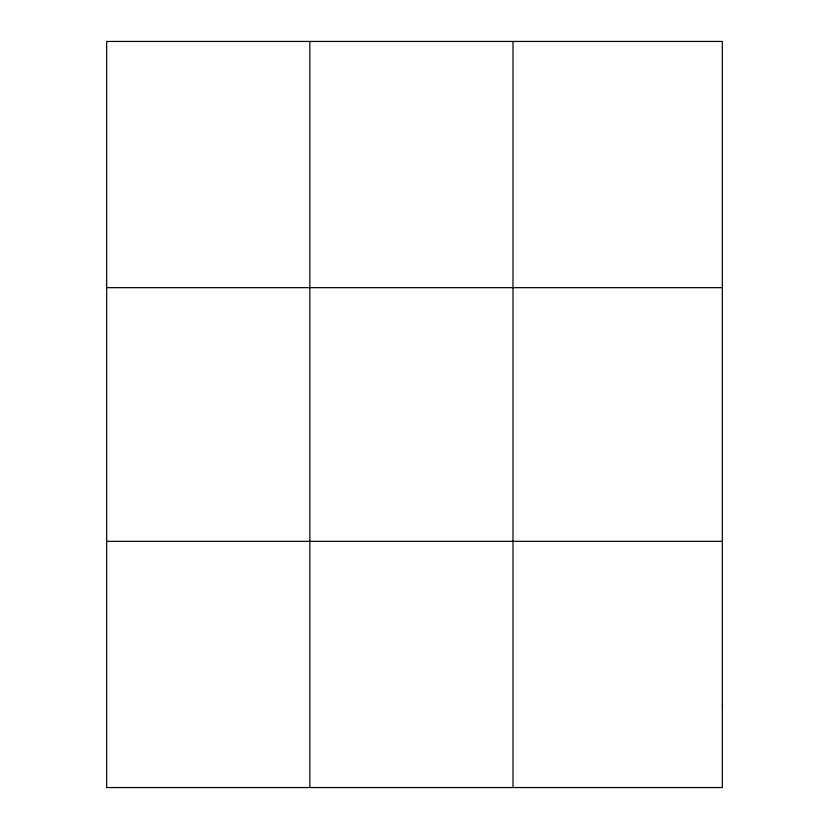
<?xml version="1.0" encoding="UTF-8"?>
<svg xmlns="http://www.w3.org/2000/svg" width="829" height="829" viewBox="0 0 829 829"><rect width="100%" height="100%" fill="white"/><g stroke="black" fill="none" stroke-linecap="round" stroke-linejoin="round"><path stroke-width="1.24" d="M309.839 41.45L309.839 787.55M513.006 41.45L513.006 787.55M106.672 287.663L722.328 287.663M106.672 541.337L722.328 541.337M722.328 705.479L722.328 787.55L106.672 787.55L106.672 41.45L722.328 41.45L722.328 705.479"/></g></svg>
